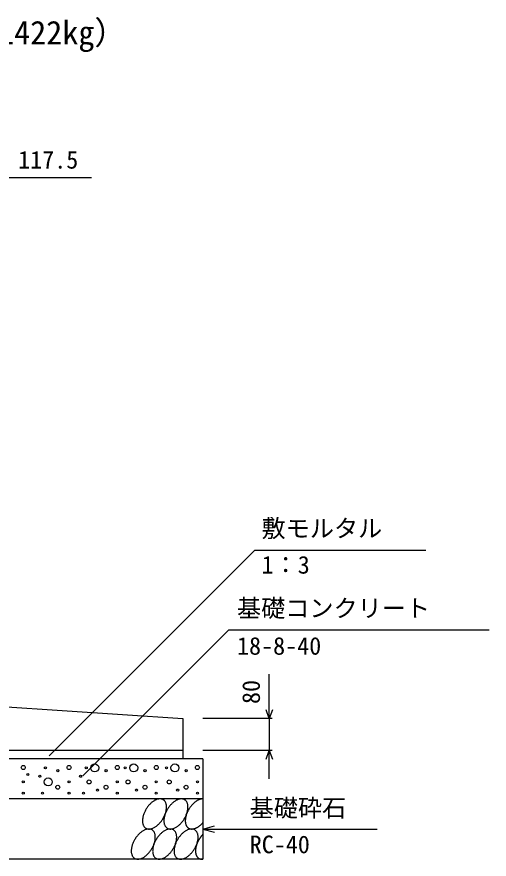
# Model space of a CAD drawing. Units: millimetres, scale not verified. Extents: x -25200 to 25200, y -8910 to 8910.
# Drawn here: x 19015 to 20189, y -2312 to -216 of the extents above; entities that cross this region are included whole.
import ezdxf
from ezdxf.enums import TextEntityAlignment as Align

# ---------------------------------------------------------------- set-up
doc = ezdxf.new("R2010")
doc.units = ezdxf.units.MM
doc.header["$LTSCALE"] = 30
for name, color, linetype, lineweight in [('0-0_DIM', 7, 'Continuous', 25), ('0-2_HATCH', 6, 'Continuous', 25), ('0-5_OUTLINE', 3, 'Continuous', 25), ('0-6_TXT', 7, 'Continuous', 25)]:
    doc.layers.add(name, color=color, linetype=linetype, lineweight=lineweight)
doc.styles.add('ＭＳ ゴシック', font='')
doc.styles.get('ＭＳ ゴシック').set_extended_font_data('MS Gothic')

msp = doc.modelspace()

# ---------------------------------------------------------------- linework, layer by layer
at = {"layer": '0-0_DIM'}
for p, q in [((19200.66, -617.23), (18977.28, -617.23)), ((19606.43, -1543.09), (19094.74, -2054.77)), ((19606.43, -1543.09), (20031.73, -1543.09)), ((19542.1, -1741.75), (19179.13, -2104.72)), ((19542.1, -1741.75), (20188.97, -1741.75)), ((19642.28, -1962.23), (19642.28, -1852.34)), ((19649.78, -1962.23), (19477.28, -1962.23)), ((19642.28, -1962.23), (19642.28, -2042.23)), ((19649.78, -2042.23), (19477.28, -2042.23)), ((19642.28, -2112.23), (19642.28, -2042.23)), ((19477.28, -2237.23), (19506.26, -2229.47)), ((19477.28, -2237.23), (19910.59, -2237.23)), ((19477.28, -2237.23), (19506.26, -2245))]:
    msp.add_line(p, q, dxfattribs=at)
for points in [[(19649.97, -1941.09), (19642.28, -1962.23), (19634.58, -1941.09)], [(19634.58, -2063.38), (19642.28, -2042.23), (19649.97, -2063.38)]]:
    msp.add_lwpolyline(points, dxfattribs=at)
at = {"layer": '0-2_HATCH'}
for points in [[(19378.78, -2164.45), (19377.78, -2163.87), (19376.68, -2163.38), (19375.58, -2162.97), (19374.38, -2162.66), (19373.18, -2162.43), (19371.98, -2162.3), (19370.68, -2162.25), (19369.38, -2162.3), (19367.98, -2162.43), (19366.58, -2162.66), (19365.18, -2162.97), (19363.78, -2163.38), (19362.38, -2163.87), (19360.88, -2164.44), (19359.48, -2165.11), (19357.98, -2165.85), (19356.48, -2166.68), (19355.08, -2167.59), (19353.58, -2168.57), (19352.08, -2169.63), (19350.68, -2170.76), (19349.28, -2171.97), (19347.88, -2173.24), (19346.48, -2174.57), (19345.08, -2175.96), (19343.78, -2177.41), (19342.48, -2178.92), (19341.18, -2180.47), (19339.98, -2182.07), (19338.78, -2183.72), (19337.68, -2185.4), (19336.58, -2187.12), (19335.48, -2188.87), (19334.48, -2190.64), (19333.58, -2192.44), (19332.68, -2194.25), (19331.88, -2196.08), (19331.08, -2197.91), (19330.38, -2199.75)], [(19353.08, -2235.06), (19354.58, -2234.4), (19356.08, -2233.65), (19357.48, -2232.83), (19358.98, -2231.92), (19360.48, -2230.93), (19361.88, -2229.87), (19363.28, -2228.74), (19364.78, -2227.54), (19366.18, -2226.27), (19367.58, -2224.94), (19368.88, -2223.54), (19370.28, -2222.09), (19371.58, -2220.59), (19372.78, -2219.03), (19374.08, -2217.43), (19375.18, -2215.79), (19376.38, -2214.11), (19377.48, -2212.39), (19378.48, -2210.64), (19379.48, -2208.87), (19380.48, -2207.07), (19381.28, -2205.26), (19382.18, -2203.43), (19382.88, -2201.59), (19383.58, -2199.75), (19384.28, -2197.91), (19384.78, -2196.08), (19385.28, -2194.25), (19385.78, -2192.44), (19386.08, -2190.64), (19386.38, -2188.87), (19386.68, -2187.12), (19386.78, -2185.4), (19386.88, -2183.72), (19386.88, -2182.08), (19386.88, -2180.48), (19386.68, -2178.92), (19386.48, -2177.42), (19386.18, -2175.96)], [(19386.18, -2175.96), (19385.88, -2174.57), (19385.48, -2173.24), (19384.98, -2171.97), (19384.48, -2170.77), (19383.78, -2169.63), (19383.18, -2168.57), (19382.38, -2167.59), (19381.58, -2166.68), (19380.68, -2165.85), (19379.78, -2165.11), (19378.78, -2164.45)], [(19431.98, -2164.45), (19430.98, -2163.87), (19429.88, -2163.38), (19428.78, -2162.97), (19427.58, -2162.66), (19426.38, -2162.43), (19425.18, -2162.3), (19423.88, -2162.25), (19422.58, -2162.3), (19421.18, -2162.43), (19419.78, -2162.66), (19418.38, -2162.97), (19416.98, -2163.38), (19415.58, -2163.87), (19414.08, -2164.44), (19412.68, -2165.11), (19411.18, -2165.85), (19409.68, -2166.68), (19408.28, -2167.59), (19406.78, -2168.57), (19405.28, -2169.63), (19403.88, -2170.76), (19402.48, -2171.97), (19401.08, -2173.24), (19399.68, -2174.57), (19398.28, -2175.96), (19396.98, -2177.41), (19395.68, -2178.92), (19394.38, -2180.47), (19393.18, -2182.07), (19391.98, -2183.72), (19390.88, -2185.4), (19389.78, -2187.12), (19388.68, -2188.87), (19387.68, -2190.64), (19386.78, -2192.44), (19385.88, -2194.25), (19385.08, -2196.08), (19384.28, -2197.91), (19383.58, -2199.75)], [(19406.28, -2235.06), (19407.78, -2234.4), (19409.28, -2233.65), (19410.68, -2232.83), (19412.18, -2231.92), (19413.68, -2230.93), (19415.08, -2229.87), (19416.58, -2228.74), (19417.98, -2227.54), (19419.38, -2226.27), (19420.78, -2224.94), (19422.08, -2223.54), (19423.48, -2222.09), (19424.78, -2220.59), (19425.98, -2219.03), (19427.28, -2217.43), (19428.38, -2215.79), (19429.58, -2214.11), (19430.68, -2212.39), (19431.68, -2210.64), (19432.68, -2208.87), (19433.68, -2207.07), (19434.48, -2205.26), (19435.38, -2203.43), (19436.08, -2201.59), (19436.78, -2199.75), (19437.48, -2197.91), (19437.98, -2196.08), (19438.58, -2194.25), (19438.98, -2192.44), (19439.38, -2190.64), (19439.68, -2188.87), (19439.88, -2187.12), (19439.98, -2185.4), (19440.08, -2183.72), (19440.08, -2182.08), (19440.08, -2180.48), (19439.88, -2178.92), (19439.68, -2177.42), (19439.48, -2175.96)], [(19439.48, -2175.96), (19439.08, -2174.57), (19438.68, -2173.24), (19438.18, -2171.97), (19437.68, -2170.77), (19436.98, -2169.63), (19436.38, -2168.57), (19435.58, -2167.59), (19434.78, -2166.68), (19433.88, -2165.85), (19432.98, -2165.11), (19431.98, -2164.45)], [(19477.28, -2162.25), (19476.38, -2162.26), (19475.58, -2162.31), (19474.68, -2162.4), (19473.78, -2162.52), (19472.88, -2162.69), (19471.98, -2162.89), (19471.08, -2163.13), (19470.08, -2163.41), (19469.18, -2163.72), (19468.18, -2164.07), (19467.28, -2164.46), (19466.28, -2164.89), (19465.38, -2165.35), (19464.38, -2165.84), (19463.48, -2166.37), (19462.48, -2166.94), (19461.48, -2167.54), (19460.58, -2168.17), (19459.58, -2168.83), (19458.68, -2169.53), (19457.68, -2170.26), (19456.78, -2171.02), (19455.88, -2171.8), (19454.98, -2172.62), (19453.98, -2173.46), (19453.08, -2174.34), (19452.18, -2175.23), (19451.38, -2176.15), (19450.48, -2177.1), (19449.58, -2178.07), (19448.78, -2179.06), (19447.98, -2180.08), (19447.08, -2181.11), (19446.28, -2182.16), (19445.58, -2183.24), (19444.78, -2184.32), (19444.08, -2185.43), (19443.28, -2186.55), (19442.58, -2187.68)], [(19330.38, -2199.75), (19329.78, -2201.59), (19329.18, -2203.43), (19328.68, -2205.25), (19328.28, -2207.07), (19327.88, -2208.86), (19327.58, -2210.64), (19327.38, -2212.38), (19327.18, -2214.1), (19327.08, -2215.78), (19327.08, -2217.43), (19327.18, -2219.03), (19327.28, -2220.59), (19327.48, -2222.09), (19327.78, -2223.54), (19328.08, -2224.94), (19328.58, -2226.27), (19328.98, -2227.54), (19329.58, -2228.74), (19330.18, -2229.87), (19330.88, -2230.93), (19331.58, -2231.92), (19332.38, -2232.82), (19333.28, -2233.65), (19334.18, -2234.4), (19335.18, -2235.06), (19336.18, -2235.64), (19337.28, -2236.13), (19338.38, -2236.53), (19339.58, -2236.85), (19340.78, -2237.07), (19342.08, -2237.21), (19343.38, -2237.25), (19344.68, -2237.21), (19345.98, -2237.07), (19347.38, -2236.85), (19348.78, -2236.53), (19350.18, -2236.13), (19351.68, -2235.64), (19353.08, -2235.06)], [(19383.58, -2199.75), (19382.98, -2201.59), (19382.38, -2203.43), (19381.88, -2205.25), (19381.48, -2207.07), (19381.08, -2208.86), (19380.78, -2210.64), (19380.58, -2212.38), (19380.38, -2214.1), (19380.28, -2215.78), (19380.28, -2217.43), (19380.38, -2219.03), (19380.48, -2220.59), (19380.68, -2222.09), (19380.98, -2223.54), (19381.38, -2224.94), (19381.78, -2226.27), (19382.28, -2227.54), (19382.78, -2228.74), (19383.38, -2229.87), (19384.08, -2230.93), (19384.78, -2231.92), (19385.68, -2232.82), (19386.48, -2233.65), (19387.38, -2234.4), (19388.38, -2235.06), (19389.38, -2235.64), (19390.48, -2236.13), (19391.68, -2236.53), (19392.78, -2236.85), (19393.98, -2237.07), (19395.28, -2237.21), (19396.58, -2237.25), (19397.88, -2237.21), (19399.28, -2237.07), (19400.58, -2236.85), (19401.98, -2236.53), (19403.48, -2236.13), (19404.88, -2235.64), (19406.28, -2235.06)], [(19442.58, -2187.68), (19441.98, -2188.82), (19441.28, -2189.98), (19440.68, -2191.15), (19440.08, -2192.32), (19439.48, -2193.5), (19438.88, -2194.69), (19438.38, -2195.89), (19437.88, -2197.08), (19437.38, -2198.28), (19436.88, -2199.49), (19436.48, -2200.69), (19436.08, -2201.89), (19435.68, -2203.09), (19435.38, -2204.29), (19435.08, -2205.48), (19434.78, -2206.66), (19434.48, -2207.84), (19434.28, -2209.01), (19434.08, -2210.17), (19433.88, -2211.32), (19433.78, -2212.46), (19433.68, -2213.59), (19433.58, -2214.7), (19433.58, -2215.79), (19433.48, -2216.87), (19433.58, -2217.93), (19433.58, -2218.97), (19433.68, -2220), (19433.78, -2221), (19433.88, -2221.98), (19434.08, -2222.94), (19434.28, -2223.87), (19434.48, -2224.78), (19434.78, -2225.66), (19435.08, -2226.52), (19435.38, -2227.35), (19435.68, -2228.15), (19436.08, -2228.92), (19436.48, -2229.66)], [(19467.28, -2230.64), (19468.18, -2229.94), (19469.18, -2229.21), (19470.08, -2228.45), (19471.08, -2227.66), (19471.98, -2226.84), (19472.88, -2226), (19473.78, -2225.13), (19474.68, -2224.23), (19475.58, -2223.3), (19476.38, -2222.36), (19477.28, -2221.39)], [(19350.98, -2239.44), (19349.88, -2238.86), (19348.78, -2238.37), (19347.68, -2237.96), (19346.48, -2237.65), (19345.28, -2237.42), (19344.08, -2237.29), (19342.78, -2237.24), (19341.48, -2237.29), (19340.08, -2237.42), (19338.68, -2237.65), (19337.28, -2237.96), (19335.88, -2238.37), (19334.48, -2238.86), (19332.98, -2239.43), (19331.58, -2240.1), (19330.08, -2240.84), (19328.58, -2241.67), (19327.18, -2242.58), (19325.68, -2243.56), (19324.28, -2244.62), (19322.78, -2245.75), (19321.38, -2246.96), (19319.98, -2248.23), (19318.58, -2249.56), (19317.18, -2250.95), (19315.88, -2252.4), (19314.58, -2253.91), (19313.28, -2255.46), (19312.08, -2257.06), (19310.88, -2258.71), (19309.78, -2260.39), (19308.68, -2262.11), (19307.58, -2263.86), (19306.58, -2265.63), (19305.68, -2267.43), (19304.78, -2269.24), (19303.98, -2271.07), (19303.18, -2272.9), (19302.48, -2274.74)], [(19358.38, -2250.96), (19357.98, -2249.56), (19357.58, -2248.23), (19357.08, -2246.96), (19356.58, -2245.76), (19355.88, -2244.62), (19355.28, -2243.56), (19354.48, -2242.58), (19353.68, -2241.67), (19352.78, -2240.84), (19351.88, -2240.1), (19350.98, -2239.44)], [(19404.18, -2239.44), (19403.08, -2238.86), (19401.98, -2238.37), (19400.88, -2237.96), (19399.78, -2237.65), (19398.48, -2237.42), (19397.28, -2237.29), (19395.98, -2237.24), (19394.68, -2237.29), (19393.28, -2237.42), (19391.88, -2237.65), (19390.48, -2237.96), (19389.08, -2238.37), (19387.68, -2238.86), (19386.18, -2239.43), (19384.78, -2240.1), (19383.28, -2240.84), (19381.78, -2241.67), (19380.38, -2242.58), (19378.88, -2243.56), (19377.48, -2244.62), (19375.98, -2245.75), (19374.58, -2246.96), (19373.18, -2248.23), (19371.78, -2249.56), (19370.38, -2250.95), (19369.08, -2252.4), (19367.78, -2253.91), (19366.48, -2255.46), (19365.28, -2257.06), (19364.08, -2258.71), (19362.98, -2260.39), (19361.88, -2262.11), (19360.78, -2263.86), (19359.88, -2265.63), (19358.88, -2267.43), (19357.98, -2269.24), (19357.18, -2271.07), (19356.38, -2272.9), (19355.68, -2274.74)], [(19411.58, -2250.96), (19411.18, -2249.56), (19410.78, -2248.23), (19410.28, -2246.96), (19409.78, -2245.76), (19409.18, -2244.62), (19408.48, -2243.56), (19407.68, -2242.58), (19406.88, -2241.67), (19406.08, -2240.84), (19405.08, -2240.1), (19404.18, -2239.44)], [(19457.38, -2239.44), (19456.28, -2238.86), (19455.28, -2238.37), (19454.08, -2237.96), (19452.98, -2237.65), (19451.68, -2237.42), (19450.48, -2237.29), (19449.18, -2237.24), (19447.88, -2237.29), (19446.48, -2237.42), (19445.18, -2237.65), (19443.78, -2237.96), (19442.28, -2238.37), (19440.88, -2238.86), (19439.38, -2239.43), (19437.98, -2240.1), (19436.48, -2240.84), (19435.08, -2241.67), (19433.58, -2242.58), (19432.08, -2243.56), (19430.68, -2244.62), (19429.18, -2245.75), (19427.78, -2246.96), (19426.38, -2248.23), (19424.98, -2249.56), (19423.58, -2250.95), (19422.28, -2252.4), (19420.98, -2253.91), (19419.78, -2255.46), (19418.48, -2257.06), (19417.28, -2258.71), (19416.18, -2260.39), (19415.08, -2262.11), (19414.08, -2263.86), (19413.08, -2265.63), (19412.08, -2267.43), (19411.18, -2269.24), (19410.38, -2271.07), (19409.68, -2272.9), (19408.88, -2274.74)], [(19436.48, -2229.66), (19436.88, -2230.37), (19437.38, -2231.05), (19437.88, -2231.69), (19438.38, -2232.31), (19438.88, -2232.89), (19439.48, -2233.43), (19440.08, -2233.94), (19440.68, -2234.42), (19441.28, -2234.86), (19441.98, -2235.27), (19442.58, -2235.63), (19443.28, -2235.96), (19444.08, -2236.26), (19444.78, -2236.52), (19445.58, -2236.73), (19446.28, -2236.91), (19447.08, -2237.06), (19447.98, -2237.16), (19448.78, -2237.23), (19449.58, -2237.25), (19450.48, -2237.24), (19451.38, -2237.19), (19452.18, -2237.1), (19453.08, -2236.97), (19453.98, -2236.81), (19454.98, -2236.61), (19455.88, -2236.36), (19456.78, -2236.08), (19457.68, -2235.77), (19458.68, -2235.41), (19459.58, -2235.02), (19460.58, -2234.6), (19461.48, -2234.13), (19462.48, -2233.64), (19463.48, -2233.1), (19464.38, -2232.54), (19465.38, -2231.94), (19466.28, -2231.3), (19467.28, -2230.64)], [(19464.78, -2250.96), (19464.38, -2249.56), (19463.98, -2248.23), (19463.48, -2246.96), (19462.98, -2245.76), (19462.38, -2244.62), (19461.68, -2243.56), (19460.88, -2242.58), (19460.08, -2241.67), (19459.28, -2240.84), (19458.28, -2240.1), (19457.38, -2239.44)], [(19325.18, -2310.05), (19326.68, -2309.39), (19328.18, -2308.64), (19329.58, -2307.82), (19331.08, -2306.91), (19332.58, -2305.92), (19333.98, -2304.86), (19335.48, -2303.73), (19336.88, -2302.53), (19338.28, -2301.26), (19339.68, -2299.93), (19340.98, -2298.53), (19342.38, -2297.08), (19343.68, -2295.58), (19344.88, -2294.02), (19346.18, -2292.42), (19347.28, -2290.78), (19348.48, -2289.1), (19349.58, -2287.38), (19350.58, -2285.63), (19351.58, -2283.86), (19352.58, -2282.06), (19353.38, -2280.25), (19354.28, -2278.42), (19354.98, -2276.59), (19355.68, -2274.75), (19356.38, -2272.91), (19356.88, -2271.07), (19357.48, -2269.24), (19357.88, -2267.43), (19358.28, -2265.63), (19358.58, -2263.86), (19358.78, -2262.11), (19358.88, -2260.39), (19358.98, -2258.71), (19358.98, -2257.07), (19358.98, -2255.47), (19358.78, -2253.91), (19358.58, -2252.41), (19358.38, -2250.96)], [(19378.48, -2310.05), (19379.88, -2309.39), (19381.38, -2308.64), (19382.78, -2307.82), (19384.28, -2306.91), (19385.78, -2305.92), (19387.18, -2304.86), (19388.68, -2303.73), (19390.08, -2302.53), (19391.48, -2301.26), (19392.88, -2299.93), (19394.18, -2298.53), (19395.58, -2297.08), (19396.88, -2295.58), (19398.08, -2294.02), (19399.38, -2292.42), (19400.58, -2290.78), (19401.68, -2289.1), (19402.78, -2287.38), (19403.78, -2285.63), (19404.78, -2283.86), (19405.78, -2282.06), (19406.68, -2280.25), (19407.48, -2278.42), (19408.18, -2276.59), (19408.88, -2274.75), (19409.58, -2272.91), (19410.18, -2271.07), (19410.68, -2269.24), (19411.08, -2267.43), (19411.48, -2265.63), (19411.78, -2263.86), (19411.98, -2262.11), (19412.08, -2260.39), (19412.18, -2258.71), (19412.18, -2257.07), (19412.18, -2255.47), (19411.98, -2253.91), (19411.78, -2252.41), (19411.58, -2250.96)], [(19431.68, -2310.05), (19433.08, -2309.39), (19434.58, -2308.64), (19436.08, -2307.82), (19437.48, -2306.91), (19438.98, -2305.92), (19440.38, -2304.86), (19441.88, -2303.73), (19443.28, -2302.53), (19444.68, -2301.26), (19446.08, -2299.93), (19447.48, -2298.53), (19448.78, -2297.08), (19450.08, -2295.58), (19451.38, -2294.02), (19452.58, -2292.42), (19453.78, -2290.78), (19454.88, -2289.1), (19455.98, -2287.38), (19456.98, -2285.63), (19457.98, -2283.86), (19458.98, -2282.06), (19459.88, -2280.25), (19460.68, -2278.42), (19461.48, -2276.59), (19462.18, -2274.75), (19462.78, -2272.91), (19463.38, -2271.07), (19463.88, -2269.24), (19464.28, -2267.43), (19464.68, -2265.63), (19464.98, -2263.86), (19465.18, -2262.11), (19465.38, -2260.39), (19465.38, -2258.71), (19465.48, -2257.07), (19465.38, -2255.47), (19465.28, -2253.91), (19465.08, -2252.41), (19464.78, -2250.96)], [(19477.28, -2250.49), (19476.78, -2251.02), (19476.28, -2251.56), (19475.78, -2252.1), (19475.28, -2252.66), (19474.78, -2253.22), (19474.28, -2253.79), (19473.78, -2254.36), (19473.38, -2254.94), (19472.88, -2255.53), (19472.38, -2256.13), (19471.98, -2256.73), (19471.48, -2257.34), (19471.08, -2257.95), (19470.58, -2258.57), (19470.18, -2259.2), (19469.78, -2259.83), (19469.38, -2260.46), (19468.88, -2261.1), (19468.48, -2261.75), (19468.08, -2262.4), (19467.68, -2263.05), (19467.38, -2263.71), (19466.98, -2264.37), (19466.58, -2265.04), (19466.18, -2265.7), (19465.88, -2266.37), (19465.48, -2267.05), (19465.18, -2267.73), (19464.78, -2268.4), (19464.48, -2269.08), (19464.18, -2269.77), (19463.88, -2270.45), (19463.58, -2271.14), (19463.28, -2271.83), (19462.98, -2272.51), (19462.68, -2273.2), (19462.48, -2273.89), (19462.18, -2274.58), (19461.98, -2275.27)], [(19302.48, -2274.74), (19301.88, -2276.58), (19301.28, -2278.42), (19300.78, -2280.24), (19300.38, -2282.06), (19299.98, -2283.85), (19299.68, -2285.63), (19299.48, -2287.38), (19299.28, -2289.09), (19299.18, -2290.78), (19299.18, -2292.42), (19299.28, -2294.02), (19299.38, -2295.58), (19299.58, -2297.08), (19299.88, -2298.53), (19300.28, -2299.93), (19300.68, -2301.26), (19301.18, -2302.53), (19301.68, -2303.73), (19302.28, -2304.86), (19302.98, -2305.92), (19303.78, -2306.91), (19304.58, -2307.81), (19305.38, -2308.64), (19306.28, -2309.39), (19307.28, -2310.05), (19308.38, -2310.63), (19309.38, -2311.12), (19310.58, -2311.52), (19311.68, -2311.84), (19312.88, -2312.06), (19314.18, -2312.2), (19315.48, -2312.24), (19316.78, -2312.2), (19318.18, -2312.06), (19319.48, -2311.84), (19320.88, -2311.52), (19322.38, -2311.12), (19323.78, -2310.63), (19325.18, -2310.05)], [(19355.68, -2274.74), (19355.08, -2276.58), (19354.48, -2278.42), (19353.98, -2280.24), (19353.58, -2282.06), (19353.18, -2283.85), (19352.88, -2285.63), (19352.68, -2287.38), (19352.48, -2289.09), (19352.48, -2290.78), (19352.38, -2292.42), (19352.48, -2294.02), (19352.58, -2295.58), (19352.78, -2297.08), (19353.08, -2298.53), (19353.48, -2299.93), (19353.88, -2301.26), (19354.38, -2302.53), (19354.88, -2303.73), (19355.48, -2304.86), (19356.18, -2305.92), (19356.98, -2306.91), (19357.78, -2307.81), (19358.58, -2308.64), (19359.58, -2309.39), (19360.48, -2310.05), (19361.58, -2310.63), (19362.58, -2311.12), (19363.78, -2311.52), (19364.88, -2311.84), (19366.18, -2312.06), (19367.38, -2312.2), (19368.68, -2312.24), (19369.98, -2312.2), (19371.38, -2312.06), (19372.68, -2311.84), (19374.08, -2311.52), (19375.58, -2311.12), (19376.98, -2310.63), (19378.48, -2310.05)], [(19408.88, -2274.74), (19408.28, -2276.58), (19407.68, -2278.42), (19407.18, -2280.24), (19406.78, -2282.06), (19406.38, -2283.85), (19406.08, -2285.63), (19405.88, -2287.38), (19405.78, -2289.09), (19405.68, -2290.78), (19405.68, -2292.42), (19405.68, -2294.02), (19405.78, -2295.58), (19406.08, -2297.08), (19406.28, -2298.53), (19406.68, -2299.93), (19407.08, -2301.26), (19407.58, -2302.53), (19408.08, -2303.73), (19408.68, -2304.86), (19409.38, -2305.92), (19410.18, -2306.91), (19410.98, -2307.81), (19411.78, -2308.64), (19412.78, -2309.39), (19413.68, -2310.05), (19414.78, -2310.63), (19415.78, -2311.12), (19416.98, -2311.52), (19418.08, -2311.84), (19419.38, -2312.06), (19420.58, -2312.2), (19421.88, -2312.24), (19423.18, -2312.2), (19424.58, -2312.06), (19425.98, -2311.84), (19427.38, -2311.52), (19428.78, -2311.12), (19430.18, -2310.63), (19431.68, -2310.05)], [(19461.98, -2275.27), (19461.68, -2275.96), (19461.48, -2276.65), (19461.28, -2277.34), (19461.08, -2278.03), (19460.88, -2278.71), (19460.68, -2279.4), (19460.48, -2280.08), (19460.28, -2280.76), (19460.08, -2281.44), (19459.98, -2282.12), (19459.78, -2282.8), (19459.68, -2283.47), (19459.58, -2284.14), (19459.48, -2284.81), (19459.38, -2285.47), (19459.28, -2286.13), (19459.18, -2286.78), (19459.08, -2287.43), (19458.98, -2288.08), (19458.98, -2288.72), (19458.88, -2289.36), (19458.88, -2289.99), (19458.88, -2290.62), (19458.88, -2291.24), (19458.88, -2291.86), (19458.88, -2292.47), (19458.88, -2293.08), (19458.88, -2293.68), (19458.88, -2294.27), (19458.98, -2294.85), (19458.98, -2295.43), (19459.08, -2296), (19459.18, -2296.57), (19459.28, -2297.13), (19459.38, -2297.68), (19459.48, -2298.22), (19459.58, -2298.75), (19459.68, -2299.28), (19459.78, -2299.8)], [(19459.78, -2299.8), (19459.98, -2300.3), (19460.08, -2300.8), (19460.28, -2301.3), (19460.48, -2301.78), (19460.68, -2302.25), (19460.88, -2302.72), (19461.08, -2303.17), (19461.28, -2303.62), (19461.48, -2304.05), (19461.68, -2304.48), (19461.98, -2304.89), (19462.18, -2305.3), (19462.48, -2305.69), (19462.68, -2306.08), (19462.98, -2306.45), (19463.28, -2306.81), (19463.58, -2307.17), (19463.88, -2307.51), (19464.18, -2307.84), (19464.48, -2308.16), (19464.78, -2308.46), (19465.18, -2308.76), (19465.48, -2309.04), (19465.88, -2309.32), (19466.18, -2309.58), (19466.58, -2309.83), (19466.98, -2310.07), (19467.38, -2310.29), (19467.68, -2310.5), (19468.08, -2310.71), (19468.48, -2310.9), (19468.88, -2311.07), (19469.38, -2311.24), (19469.78, -2311.39), (19470.18, -2311.53), (19470.58, -2311.66), (19471.08, -2311.77), (19471.48, -2311.88), (19471.98, -2311.97)], [(19471.98, -2311.97), (19472.38, -2312.04), (19472.88, -2312.11), (19473.38, -2312.16), (19473.78, -2312.2), (19474.28, -2312.23), (19474.78, -2312.24), (19475.28, -2312.24), (19475.78, -2312.23), (19476.28, -2312.21), (19476.78, -2312.17), (19477.28, -2312.12)]]:
    msp.add_lwpolyline(points, dxfattribs=at)
for centre, radius in [((19030.85, -2084.18), 5), ((19085.67, -2085.06), 2.5), ((19116.48, -2092.06), 2.5), ((19144.52, -2084.18), 5), ((19187.41, -2085.06), 2.5), ((19208.44, -2085.06), 10), ((19236.48, -2092.06), 2.5), ((19264.52, -2084.18), 5), ((19284.31, -2085.06), 2.5), ((19305.35, -2085.06), 10), ((19333.38, -2092.06), 2.5), ((19361.42, -2084.18), 5), ((19386.55, -2085.06), 2.5), ((19407.58, -2085.06), 10), ((19435.62, -2092.06), 2.5), ((19463.66, -2084.18), 5), ((19042.19, -2101.75), 2.5), ((19071.65, -2106.07), 2.5), ((19092.68, -2120.07), 10), ((19173.39, -2106.07), 2.5), ((19194.42, -2120.07), 5), ((19291.33, -2120.07), 5), ((19393.56, -2120.07), 5), ((19030.85, -2120.07), 2.5), ((19116.48, -2133.21), 5), ((19144.52, -2120.07), 2.5), ((19215.45, -2140.21), 2.5), ((19236.48, -2133.21), 5), ((19264.52, -2120.07), 2.5), ((19312.35, -2140.21), 2.5), ((19333.38, -2133.21), 5), ((19361.42, -2120.07), 2.5), ((19414.59, -2140.21), 2.5), ((19435.62, -2133.21), 5), ((19463.66, -2120.07), 2.5), ((19030.85, -2148.09), 2.5), ((19078.66, -2148.09), 2.5), ((19144.52, -2148.09), 2.5), ((19180.4, -2148.09), 2.5), ((19264.52, -2148.09), 2.5), ((19361.42, -2148.09), 2.5), ((19463.66, -2148.09), 2.5)]:
    msp.add_circle(centre, radius, dxfattribs=at)
at = {"layer": '0-5_OUTLINE'}
for p, q in [((18977.28, -1932.23), (19427.28, -1962.23)), ((19427.28, -1962.23), (19427.28, -2062.23)), ((19427.28, -2042.23), (18342.28, -2042.23)), ((19477.28, -2062.23), (18292.28, -2062.23)), ((19477.28, -2062.23), (19477.28, -2312.23)), ((19477.28, -2162.23), (18292.28, -2162.23)), ((19477.28, -2312.23), (18292.28, -2312.23))]:
    msp.add_line(p, q, dxfattribs=at)

# ---------------------------------------------------------------- texts
at = {"layer": '0-0_DIM', "style": 'ＭＳ ゴシック'}
for s, p in [('117.5', (19017.89, -607.23)), ('敷モルタル', (19623.17, -1524.35)), ('1：3', (19623.17, -1615.04)), ('基礎コンクリート', (19562.1, -1723.01)), ('18-8-40', (19562.1, -1816.83)), ('基礎砕石', (19593.6, -2220.06)), ('RC-40', (19593.6, -2310.75))]:
    msp.add_text(s, height=43.99, dxfattribs=at).set_placement(p, align=Align.BOTTOM_LEFT)
msp.add_text('80', height=43.99, rotation=90, dxfattribs=at).set_placement((19632.28, -1926.23), align=Align.BOTTOM_LEFT)
at = {"layer": '0-6_TXT', "style": 'ＭＳ ゴシック'}
msp.add_text('（1422kg）', height=58.65, dxfattribs=at).set_placement((18888.15, -302.45), align=Align.BOTTOM_LEFT)

doc.saveas('drawing.dxf')
